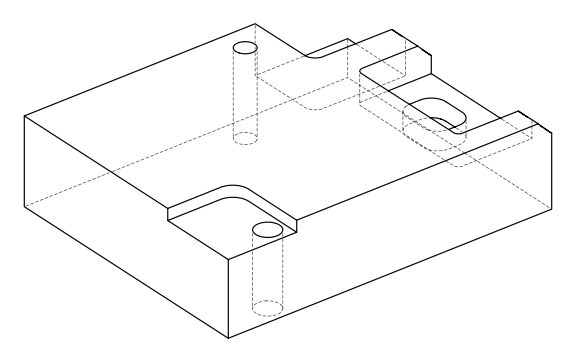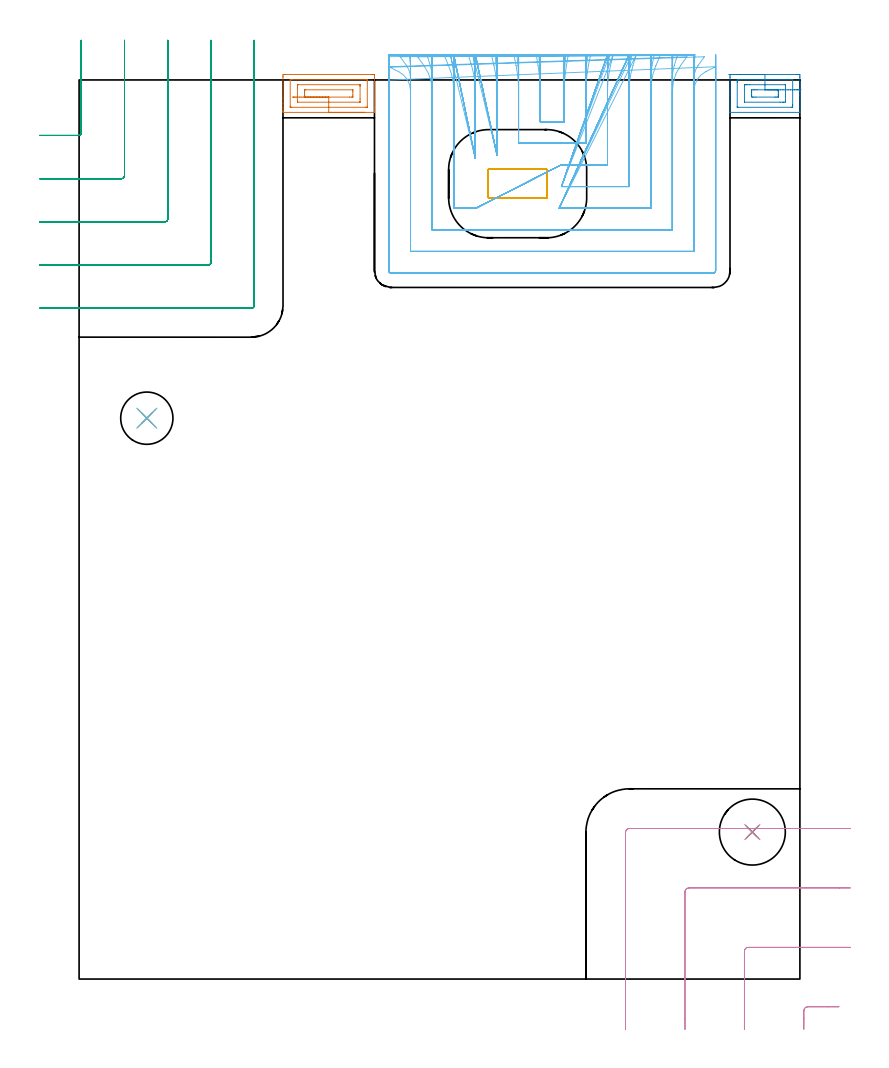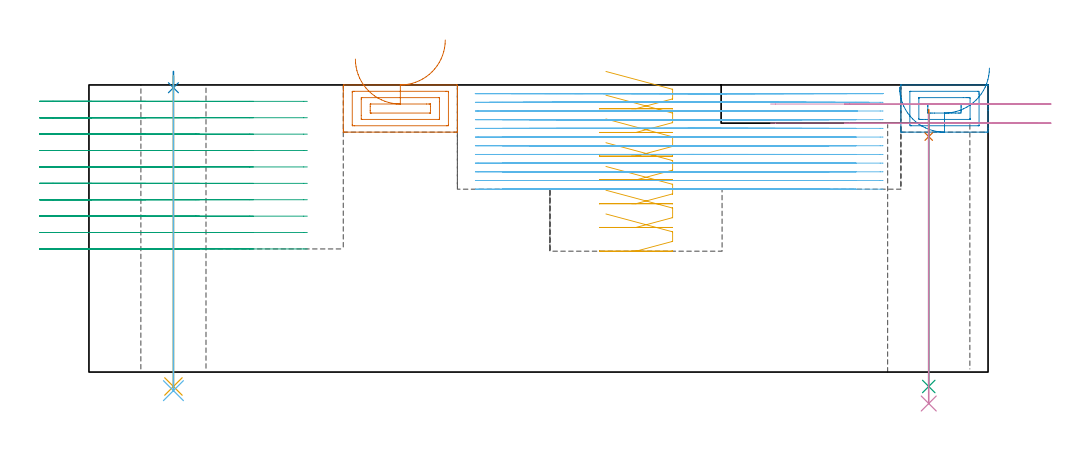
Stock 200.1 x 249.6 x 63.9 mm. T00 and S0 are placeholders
(PLAN: 12 operations, 8 tool changes, 55.9 min)
(1 AREA_MILL | FG_CHAMFER_SURFACE | UGT0205_001 | 1.05 min | 2070 mm3)
(2 AREA_MILL_1 | FG_CHAMFER_SURFACE_1 | UGT0205_001 | 0.86 min | 1405 mm3)
(3 MILL_CORNER_NOTCH_RECTANGULAR | CORNER_NOTCH_RECTANGULAR | NXT0201_012 | Follow Part, ap 4, ae 75% | 9.78 min | 146569 mm3)
(4 MILL_CORNER_NOTCH_RECTANGULAR_1 | CORNER_NOTCH_RECTANGULAR_1 | UGT0201_105 | Follow Part, ap 5.5, ae 75% | 1.24 min | 26393 mm3)
(5 MILL_RECTANGULAR_POCKET | POCKET_RECTANGULAR_STRAIGHT | UGT0201_105 | Follow Part, ap 5.5, ae 75% | 1.6 min | 38627 mm3)
(6 MILL_SLOT | SLOT_PARTIAL_RECTANGULAR | NXT0201_009 | Follow Part, ap 2, ae 75% | 40.22 min | 106812 mm3)
(7 SPOT_DRILL | STEP1HOLE | NXT0321_9005460120000 | 0.05 min | 180 mm3)
(8 SPOT_DRILL_1 | STEP1HOLE_1 | NXT0321_9005460120000 | 0.03 min | 7 mm3)
(9 DRILL_THROUGH_HOLE_INTO_CENTER | STEP1HOLE | NXT0301_065 | 0.25 min | 3704 mm3)
(10 DRILL_TO_ENLARGE_THROUGH_HOLE | STEP1HOLE | UGT0301_252 | 0.26 min | 10679 mm3)
(11 DRILL_THROUGH_HOLE_INTO_CENTER_1 | STEP1HOLE_1 | NXT0301_065 | 0.28 min | 4425 mm3)
(12 DRILL_TO_ENLARGE_THROUGH_HOLE_1 | STEP1HOLE_1 | NXT0301_106 | 0.28 min | 6110 mm3)
(TOOL UGT0205_001 | Chamfer Mill 20 x 3 x 45 deg. | D20 FL50 Z2)
(TOOL NXT0201_012 | ENDMILL 16mm [2P460-1600-NA 1630] | D16 FL38 Z6)
(TOOL UGT0201_105 | End Mill 22 mm | D22 FL25 Z2)
(TOOL NXT0201_009 | ENDMILL 8mm [2P460-0800-NA 1630] | D8 FL26 Z6)
(TOOL NXT0321_9005460120000 | NC Spot Drill, 142deg, 12mm, Carbide, Uncoated | D12 PA142 FL30 Z2)
(TOOL NXT0301_065 | Carbide Drill 9.4mm [860.1-0940-075A1-MM 2214] | D9.4 PA140 FL98 Z2)
(TOOL UGT0301_252 | Twist Drill 18.3 mm | D18.3 PA118 FL135 Z2)
(TOOL NXT0301_106 | Carbide Drill 14.5mm [860.1-1450-073A1-MM 2214] | D14.5 PA140 FL83 Z2)
(OP 1 AREA_MILL)
G17 G21 G94 G90
T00 M6
G54
G17 G0 G90 X79.3 Y240.6 S1061 M3
G43 Z73.9 H0
G94 G1 X79.262 Z73.028 F250.
X79.148 Z72.163
X78.959 Z71.312
X78.697 Z70.48
X78.363 Z69.674
X77.96 Z68.9
X77.492 Z68.164
X76.96 Z67.472
X76.371 Z66.829
X75.728 Z66.239
X75.036 Z65.708
X74.3 Z65.24
X73.526 Z64.837
X72.72 Z64.503
X71.888 Z64.241
X71.036 Z64.052
X70.172 Z63.938
X69.3 Z63.9
X56.782
X56.61 Y240.602 Z63.888
X56.602 Y240.767 Z63.726
X56.6 Y240.939 Z63.561
Y241.179 Z63.321
Y241.895 Z62.6
Y243.132 Z61.365
Y244.532 Z59.964
Y250.423 Z54.074
X56.603 Y250.684 Z53.814
X56.61 Y251.092 Z53.405
X56.81 Y251.096 Z53.402
X57.229 Y251.1 Z53.4
X81.371
X81.847 Y251.095 Z53.403
X81.99 Y251.092 Z53.406
X82. Y250.945 Z53.553
Y243.653 Z60.842
Y242.253 Z62.243
Y241.895 Z62.6
Y241.179 Z63.321
Y240.939 Z63.561
X81.998 Y240.767 Z63.726
X81.99 Y240.602 Z63.888
X81.818 Y240.6 Z63.9
X69.3
Y242.014 Z62.486
X59.017 Y242.015 Z62.485
X58.894 Y242.016 Z62.484
X58.652 Y242.021 Z62.479
X58.609 Y242.03 Z62.47
X58.605 Y242.062 Z62.438
X58.602 Y242.097 Z62.403
X58.6 Y242.305 Z62.195
X58.601 Y249.473 Z55.027
X58.604 Y249.583 Z54.917
X58.61 Y249.655 Z54.845
X58.616 Y249.679 Z54.821
X58.632 Y249.681 Z54.819
X59.017 Y249.685 Z54.815
X59.139 Y249.686 Z54.814
X79.583 Y249.685 Z54.815
X79.706 Y249.684 Z54.816
X79.948 Y249.679 Z54.821
X79.991 Y249.67 Z54.83
X79.995 Y249.638 Z54.862
X79.998 Y249.603 Z54.897
X80. Y249.395 Z55.105
X79.999 Y242.227 Z62.273
X79.996 Y242.117 Z62.383
X79.99 Y242.045 Z62.455
X79.984 Y242.021 Z62.479
X79.968 Y242.019 Z62.481
X79.583 Y242.015 Z62.485
X79.461 Y242.014 Z62.486
X69.3
Y243.428 Z61.072
X60.73 Y243.429 Z61.071
X60.669 Y243.43 Z61.07
X60.629 Y243.433 Z61.067
X60.613 Y243.435 Z61.065
X60.61 Y243.451 Z61.049
X60.604 Y243.653 Z60.847
X60.601 Y243.854 Z60.646
X60.6 Y247.37 Z57.13
X60.604 Y248.047 Z56.453
X60.608 Y248.242 Z56.258
X60.614 Y248.265 Z56.235
X60.636 Y248.267 Z56.233
X60.692 Y248.269 Z56.231
X60.806 Y248.271 Z56.229
X77.87
X77.931 Y248.27 Z56.23
X77.971 Y248.267 Z56.233
X77.987 Y248.265 Z56.235
X77.99 Y248.249 Z56.251
X77.996 Y248.047 Z56.453
X77.999 Y247.846 Z56.654
X78. Y244.33 Z60.17
X77.996 Y243.653 Z60.847
X77.992 Y243.458 Z61.042
X77.986 Y243.435 Z61.065
X77.964 Y243.433 Z61.067
X77.908 Y243.431 Z61.069
X77.794 Y243.429 Z61.071
X69.3 Y243.428 Z61.072
Y244.843 Z59.657
X62.747
X62.666 Y244.845 Z59.655
X62.629 Y244.847 Z59.653
X62.612 Y244.849 Z59.651
X62.61 Y244.868 Z59.632
X62.605 Y244.974 Z59.526
X62.6 Y245.405 Z59.095
Y246.283 Z58.217
Y246.289 Z58.211
X62.607 Y246.726 Z57.774
X62.61 Y246.834 Z57.666
X62.616 Y246.851 Z57.649
X62.648 Y246.853 Z57.647
X62.718 Y246.855 Z57.645
X62.911 Y246.857 Z57.643
X75.853
X75.934 Y246.855 Z57.645
X75.971 Y246.853 Z57.647
X75.988 Y246.851 Z57.649
X75.99 Y246.832 Z57.668
X75.995 Y246.726 Z57.774
X76. Y246.295 Z58.205
Y245.416 Z59.084
X75.993 Y244.974 Z59.526
X75.99 Y244.866 Z59.634
X75.984 Y244.849 Z59.651
X75.952 Y244.847 Z59.653
X75.882 Y244.845 Z59.655
X75.689 Y244.843 Z59.657
X75.112
X69.3
X68.428 Z59.695
X67.564 Z59.809
X66.712 Z59.998
X65.88 Z60.26
X65.074 Z60.594
X64.3 Z60.997
X63.564 Z61.466
X62.872 Z61.997
X62.229 Z62.586
X61.64 Z63.229
X61.108 Z63.922
X60.64 Z64.657
X60.237 Z65.431
X59.903 Z66.237
X59.641 Z67.069
X59.452 Z67.921
X59.338 Z68.786
X59.3 Z69.657
G0 Z73.9
M5
M2
(OP 2 AREA_MILL_1)
G17 G21 G94 G90
T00 M6
G54
G17 G0 G90 X180.4 Y251.1 S1061 M3
G43 Z73.9 H0
Z63.4
G94 G1 X180.438 Z62.528 F250.
X180.552 Z61.664
X180.741 Z60.812
X181.003 Z59.98
X181.337 Z59.174
X181.74 Z58.4
X182.208 Z57.664
X182.74 Z56.972
X183.329 Z56.329
X183.972 Z55.74
X184.664 Z55.209
X185.4 Z54.74
X186.174 Z54.337
X186.98 Z54.003
X187.812 Z53.741
X188.663 Z53.552
X189.528 Z53.438
X190.4 Z53.4
X199.235
X199.652 Y251.099 Z53.401
X200.062 Y251.093 Z53.403
X200.092 Y251.091 Z53.405
X200.096 Y250.684 Z53.811
X200.1 Y250.238 Z54.258
Y246.289 Z58.204
Y245.425 Z59.075
X200.099 Y240.612 Z63.887
X200.095 Y240.603 Z63.897
X200.093 Y240.6 Z63.9
X180.707
X180.705 Y240.603 Z63.897
X180.7 Y240.613 Z63.886
Y245.411 Z59.089
Y246.289 Z58.204
Y250.238 Z54.257
X180.704 Y250.684 Z53.811
X180.708 Y251.091 Z53.405
X180.738 Y251.093 Z53.403
X181.148 Y251.1 Z53.4
X190.4
Y249.686 Z54.814
X197.89 Y249.685 Z54.815
X198.011
X198.069 Y249.681 Z54.819
X198.091 Y249.679 Z54.821
X198.095 Y249.667 Z54.833
X198.098 Y249.651 Z54.849
X198.1 Y249.596 Z54.904
X198.099 Y242.774 Z61.726
X198.098 Y242.566 Z61.934
X198.09 Y242.355 Z62.145
X198.071 Y242.021 Z62.479
X197.89 Y242.017 Z62.483
X197.769 Y242.015 Z62.485
X182.91 Y242.014 Z62.486
X182.789 Y242.015 Z62.485
X182.731 Y242.019 Z62.481
X182.709 Y242.021 Z62.479
X182.705 Y242.033 Z62.467
X182.702 Y242.049 Z62.451
X182.7 Y242.104 Z62.396
Y248.926 Z55.574
X182.702 Y249.134 Z55.366
X182.71 Y249.345 Z55.155
X182.729 Y249.679 Z54.821
X182.91 Y249.683 Z54.817
X183.031 Y249.685 Z54.815
X190.4 Y249.686 Z54.814
Y248.272 Z56.228
X196.018 Y248.271 Z56.229
X196.041
X196.062 Y248.27 Z56.23
X196.082 Y248.267 Z56.233
X196.09 Y248.263 Z56.237
X196.093 Y248.246 Z56.254
X196.1 Y248.075 Z56.425
Y248.047 Z56.453
X196.099 Y243.653 Z60.847
X196.09 Y243.447 Z61.053
X195.696 Y243.435 Z61.065
X195.47 Y243.43 Z61.07
X195.246 Y243.429 Z61.071
X194.59 Y243.428 Z61.072
X184.759 Y243.429 Z61.071
X184.738 Y243.43 Z61.07
X184.718 Y243.433 Z61.067
X184.71 Y243.437 Z61.063
X184.707 Y243.454 Z61.046
X184.7 Y243.625 Z60.875
Y243.653 Z60.847
X184.701 Y248.047 Z56.453
X184.71 Y248.253 Z56.247
X185.104 Y248.265 Z56.235
X185.33 Y248.27 Z56.23
X185.554 Y248.271 Z56.229
X186.21 Y248.272 Z56.228
X190.4
Y246.857 Z57.643
X192.034
X192.915
X193.484 Y246.856 Z57.644
X193.799 Y246.854 Z57.646
X194.075 Y246.85 Z57.65
X194.093 Y246.561 Z57.939
X194.097 Y246.289 Z58.211
X194.1 Y245.675 Z58.825
Y245.411 Z59.089
X194.098 Y245.103 Z59.397
X194.094 Y244.95 Z59.55
X194.09 Y244.874 Z59.626
X194.083 Y244.849 Z59.651
X194.048 Y244.848 Z59.652
X193.484 Y244.844 Z59.656
X193.172 Y244.843 Z59.657
X187.885
X187.316 Y244.844 Z59.656
X187.001 Y244.846 Z59.654
X186.725 Y244.85 Z59.65
X186.707 Y245.139 Z59.361
X186.703 Y245.411 Z59.089
X186.7 Y246.025 Z58.475
Y246.289 Z58.211
X186.702 Y246.597 Z57.903
X186.706 Y246.75 Z57.75
X186.71 Y246.826 Z57.674
X186.717 Y246.851 Z57.649
X186.752 Y246.852 Z57.648
X187.316 Y246.856 Z57.644
X187.628 Y246.857 Z57.643
X188.197
X190.4
X191.272 Z57.681
X192.136 Z57.795
X192.988 Z57.983
X193.82 Z58.246
X194.626 Z58.58
X195.4 Z58.982
X196.136 Z59.451
X196.828 Z59.982
X197.471 Z60.572
X198.06 Z61.215
X198.592 Z61.907
X199.06 Z62.643
X199.463 Z63.416
X199.797 Z64.222
X200.059 Z65.054
X200.248 Z65.906
X200.362 Z66.771
X200.4 Z67.643
G0 Z73.9
M5
M2
(OP 3 MILL_CORNER_NOTCH_RECTANGULAR)
G17 G21 G94 G90
T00 M6
G54
G17 G0 G90 X-11. Y234.2 S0 M3
G43 Z73.9 H1
Z60.25
G94 G1 X-8. F250.
X-0.196 F500.
G3 X0.6 Y234.996 R0.8
G1 Y257.6
Y260.6 F250.
G0 Z73.9
X-11. Y222.2
Z60.25
G1 X-8.
X11.804 F500.
G3 X12.6 Y222.996 R0.8
G1 Y234.996
Y257.6
Y260.6 F250.
G0 Z73.9
X-11. Y210.2
Z60.25
G1 X-8.
X23.804 F500.
G3 X24.6 Y210.996 R0.8
G1 Y222.996
Y257.6
Y260.6 F250.
G0 Z73.9
X-11. Y198.2
Z60.25
G1 X-8.
X35.804 F500.
G3 X36.6 Y198.996 R0.8
G1 Y210.996
Y257.6
X36.601 Y260.6 F250.
G0 Z73.9
X-11. Y186.2
Z60.25
G1 X-8.
X47.803 F500.
G3 X48.6 Y186.997 R0.8
G1 Y257.597
Y260.597 F250.
G0 Z73.9
X-11. Y234.2
Z56.6
G1 X-8.
X-0.196 F500.
G3 X0.6 Y234.996 R0.8
G1 Y257.6
Y260.6 F250.
G0 Z73.9
X-11. Y222.2
Z56.6
G1 X-8.
X11.804 F500.
G3 X12.6 Y222.996 R0.8
G1 Y257.6
Y260.6 F250.
G0 Z73.9
X-11. Y210.2
Z56.6
G1 X-8.
X23.804 F500.
G3 X24.6 Y210.996 R0.8
G1 Y257.6
Y260.6 F250.
G0 Z73.9
X-11. Y198.2
Z56.6
G1 X-8.
X35.804 F500.
G3 X36.6 Y198.996 R0.8
G1 Y257.6
Y260.6 F250.
G0 Z73.9
X-11. Y186.2
Z56.6
G1 X-8.
X47.803 F500.
G3 X48.6 Y186.997 R0.8
G1 Y257.6
Y260.6 F250.
G0 Z73.9
X-11. Y234.2
Z52.95
G1 X-8.
X-0.196 F500.
G3 X0.6 Y234.996 R0.8
G1 Y257.6
Y260.6 F250.
G0 Z73.9
X-11. Y222.2
Z52.95
G1 X-8.
X11.804 F500.
G3 X12.6 Y222.996 R0.8
G1 Y257.6
Y260.6 F250.
G0 Z73.9
X-11. Y210.2
Z52.95
G1 X-8.
X23.804 F500.
G3 X24.6 Y210.996 R0.8
G1 Y257.6
Y260.6 F250.
G0 Z73.9
X-11. Y198.2
Z52.95
G1 X-8.
X35.803 F500.
G3 X36.6 Y198.997 R0.8
G1 Y257.6
Y260.6 F250.
G0 Z73.9
X-11. Y186.2
Z52.95
G1 X-8.
X47.803 F500.
G3 X48.6 Y186.997 R0.8
G1 Y257.6
Y260.6 F250.
G0 Z73.9
X-11. Y234.2
Z49.3
G1 X-8.
X-0.196 F500.
G3 X0.6 Y234.996 R0.8
G1 Y257.6
Y260.6 F250.
G0 Z73.9
X-11. Y222.2
Z49.3
G1 X-8.
X11.804 F500.
G3 X12.6 Y222.996 R0.8
G1 Y257.6
Y260.6 F250.
G0 Z73.9
X-11. Y210.2
Z49.3
G1 X-8.
X23.804 F500.
G3 X24.6 Y210.996 R0.8
G1 Y257.6
Y260.6 F250.
G0 Z73.9
X-11. Y198.2
Z49.3
G1 X-8.
X35.803 F500.
G3 X36.6 Y198.997 R0.8
G1 Y257.6
Y260.6 F250.
G0 Z73.9
X-11. Y186.2
Z49.3
G1 X-8.
X47.803 F500.
G3 X48.6 Y186.997 R0.8
G1 Y257.6
Y260.6 F250.
G0 Z73.9
X-11. Y234.2
Z45.65
G1 X-8.
X-0.196 F500.
G3 X0.6 Y234.996 R0.8
G1 Y257.6
Y260.6 F250.
G0 Z73.9
X-11. Y222.2
Z45.65
G1 X-8.
X11.804 F500.
G3 X12.6 Y222.996 R0.8
G1 Y257.6
Y260.6 F250.
G0 Z73.9
X-11. Y210.2
Z45.65
G1 X-8.
X23.804 F500.
G3 X24.6 Y210.996 R0.8
G1 Y257.6
Y260.6 F250.
G0 Z73.9
X-11. Y198.2
Z45.65
G1 X-8.
X35.803 F500.
G3 X36.6 Y198.997 R0.8
G1 Y257.6
Y260.6 F250.
G0 Z73.9
X-11. Y186.2
Z45.65
G1 X-8.
X47.803 F500.
G3 X48.6 Y186.997 R0.8
G1 Y257.6
Y260.6 F250.
G0 Z73.9
X-11. Y234.2
Z42.
G1 X-8.
X-0.196 F500.
G3 X0.6 Y234.996 R0.8
G1 Y257.6
Y260.6 F250.
G0 Z73.9
X-11. Y222.2
Z42.
G1 X-8.
X11.804 F500.
G3 X12.6 Y222.996 R0.8
G1 Y257.6
Y260.6 F250.
G0 Z73.9
X-11. Y210.2
Z42.
G1 X-8.
X23.804 F500.
G3 X24.6 Y210.996 R0.8
G1 Y257.6
Y260.6 F250.
G0 Z73.9
X-11. Y198.2
Z42.
G1 X-8.
X35.803 F500.
G3 X36.6 Y198.997 R0.8
G1 Y257.6
Y260.6 F250.
G0 Z73.9
X-11. Y186.2
Z42.
G1 X-8.
X47.803 F500.
G3 X48.6 Y186.997 R0.8
G1 Y257.6
Y260.6 F250.
G0 Z73.9
X-11. Y234.2
Z38.35
G1 X-8.
X-0.196 F500.
G3 X0.6 Y234.996 R0.8
G1 Y257.6
Y260.6 F250.
G0 Z73.9
X-11. Y222.2
Z38.35
G1 X-8.
X11.804 F500.
G3 X12.6 Y222.996 R0.8
G1 Y257.6
Y260.6 F250.
G0 Z73.9
X-11. Y210.2
Z38.35
G1 X-8.
X23.804 F500.
G3 X24.6 Y210.996 R0.8
G1 Y257.6
Y260.6 F250.
G0 Z73.9
X-11. Y198.2
Z38.35
G1 X-8.
X35.803 F500.
G3 X36.6 Y198.997 R0.8
G1 Y257.6
Y260.6 F250.
G0 Z73.9
X-11. Y186.2
Z38.35
G1 X-8.
X47.803 F500.
G3 X48.6 Y186.997 R0.8
G1 Y257.6
Y260.6 F250.
G0 Z73.9
X-11. Y234.2
Z34.7
G1 X-8.
X-0.196 F500.
G3 X0.6 Y234.996 R0.8
G1 Y257.6
Y260.6 F250.
G0 Z73.9
X-11. Y222.2
Z34.7
G1 X-8.
X11.804 F500.
G3 X12.6 Y222.996 R0.8
G1 Y257.6
Y260.6 F250.
G0 Z73.9
X-11. Y210.2
Z34.7
G1 X-8.
X23.804 F500.
G3 X24.6 Y210.996 R0.8
G1 Y257.6
Y260.6 F250.
G0 Z73.9
X-11. Y198.2
Z34.7
G1 X-8.
X35.803 F500.
G3 X36.6 Y198.997 R0.8
G1 Y257.6
Y260.6 F250.
G0 Z73.9
X-11. Y186.2
Z34.7
G1 X-8.
X47.803 F500.
G3 X48.6 Y186.997 R0.8
G1 Y257.6
Y260.6 F250.
G0 Z73.9
X-11. Y234.2
Z31.05
G1 X-8.
X-0.196 F500.
G3 X0.6 Y234.996 R0.8
G1 Y257.6
Y260.6 F250.
G0 Z73.9
X-11. Y222.2
Z31.05
G1 X-8.
X11.804 F500.
G3 X12.6 Y222.996 R0.8
G1 Y257.6
Y260.6 F250.
G0 Z73.9
X-11. Y210.2
Z31.05
G1 X-8.
X23.804 F500.
G3 X24.6 Y210.996 R0.8
G1 Y257.6
Y260.6 F250.
G0 Z73.9
X-11. Y198.2
Z31.05
G1 X-8.
X35.803 F500.
G3 X36.6 Y198.997 R0.8
G1 Y257.6
Y260.6 F250.
G0 Z73.9
X-11. Y186.2
Z31.05
G1 X-8.
X47.803 F500.
G3 X48.6 Y186.997 R0.8
G1 Y257.6
Y260.6 F250.
G0 Z73.9
X-11. Y234.2
Z27.4
G1 X-8.
X-0.196 F500.
G3 X0.6 Y234.996 R0.8
G1 Y257.6
Y260.6 F250.
G0 Z73.9
X-11. Y222.2
Z27.4
G1 X-8.
X11.804 F500.
G3 X12.6 Y222.996 R0.8
G1 Y257.6
Y260.6 F250.
G0 Z73.9
X-11. Y210.2
Z27.4
G1 X-8.
X23.804 F500.
G3 X24.6 Y210.996 R0.8
G1 Y257.6
Y260.6 F250.
G0 Z73.9
X-11. Y198.2
Z27.4
G1 X-8.
X35.803 F500.
G3 X36.6 Y198.997 R0.8
G1 Y257.6
Y260.6 F250.
G0 Z73.9
X-11. Y186.2
Z27.4
G1 X-8.
X47.803 F500.
G3 X48.6 Y186.997 R0.8
G1 Y257.6
Y260.6 F250.
G0 Z73.9
M5
M2
(OP 4 MILL_CORNER_NOTCH_RECTANGULAR_1)
G17 G21 G94 G90
T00 M6
G54
G17 G0 G90 X210.956 Y-7.7 S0 M3
G43 Z73.9 H0
Z59.65
G94 G1 X207.956 F250.
X202.295 F500.
G3 X201.2 Y-8.795 R1.1
G1 Y-10.945
Y-13.945 F250.
G0 Z73.9
X214.1 Y8.8
Z59.65
G1 X211.1
X185.796 F500.
G3 X184.7 Y7.704 R1.1
G1 Y-11.
Y-14. F250.
G0 Z73.9
X214.1 Y25.3
Z59.65
G1 X211.1
X169.296 F500.
G3 X168.2 Y24.204 R1.1
G1 Y-11.
Y-14. F250.
G0 Z73.9
X214.1 Y41.8
Z59.65
G1 X211.1
X152.796 F500.
G3 X151.7 Y40.704 R1.1
G1 Y-11.
Y-14. F250.
G0 Z73.9
X210.956 Y-7.7
Z55.4
G1 X207.956
X202.295 F500.
G3 X201.2 Y-8.795 R1.1
G1 Y-10.945
Y-13.945 F250.
G0 Z73.9
X214.1 Y8.8
Z55.4
G1 X211.1
X185.796 F500.
G3 X184.7 Y7.704 R1.1
G1 Y-11.
Y-14. F250.
G0 Z73.9
X214.1 Y25.3
Z55.4
G1 X211.1
X169.296 F500.
G3 X168.2 Y24.204 R1.1
G1 Y-11.
Y-14. F250.
G0 Z73.9
X214.1 Y41.8
Z55.4
G1 X211.1
X152.796 F500.
G3 X151.7 Y40.704 R1.1
G1 Y-11.
Y-14. F250.
G0 Z73.9
M5
M2
(OP 5 MILL_RECTANGULAR_POCKET)
G17 G21 G94 G90
T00 M6
G54
G17 G0 G90 X115.053 Y216.8 S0 M3
G43 Z73.9 H0
Z66.9
G94 G1 X129.8 Z62.949 F250.
X129.832 Z62.94
X129.874 Y216.826 Z62.927
X129.9 Y216.868 Z62.913
Y224.732 Z60.806
X129.874 Y224.774 Z60.793
X129.832 Y224.8 Z60.78
X129.8 Z60.771
X121.75 Z58.614
X113.7 F500.
X113.645 Y224.795
X113.605 Y224.755
X113.6 Y224.7
Y216.9
X113.605 Y216.845
X113.645 Y216.805
X113.7 Y216.8
X129.8
X129.855 Y216.805
X129.895 Y216.845
X129.9 Y216.9
Y224.7
X129.895 Y224.755
X129.855 Y224.795
X129.8 Y224.8
X121.75
X120.75
G0 X115.053 Y216.8 Z61.614
G1 X129.8 Z57.663 F250.
X129.832 Z57.654
X129.874 Y216.826 Z57.641
X129.9 Y216.868 Z57.628
Y224.732 Z55.521
X129.874 Y224.774 Z55.507
X129.832 Y224.8 Z55.494
X129.8 Z55.485
X121.75 Z53.329
X113.7 F500.
X113.645 Y224.795
X113.605 Y224.755
X113.6 Y224.7
Y216.9
X113.605 Y216.845
X113.645 Y216.805
X113.7 Y216.8
X129.8
X129.855 Y216.805
X129.895 Y216.845
X129.9 Y216.9
Y224.7
X129.895 Y224.755
X129.855 Y224.795
X129.8 Y224.8
X121.75
X120.75
G0 X115.053 Y216.8 Z56.329
G1 X129.8 Z52.377 F250.
X129.832 Z52.369
X129.874 Y216.826 Z52.355
X129.9 Y216.868 Z52.342
Y224.732 Z50.235
X129.874 Y224.774 Z50.222
X129.832 Y224.8 Z50.208
X129.8 Z50.2
X121.75 Z48.043
X113.7 F500.
X113.645 Y224.795
X113.605 Y224.755
X113.6 Y224.7
Y216.9
X113.605 Y216.845
X113.645 Y216.805
X113.7 Y216.8
X129.8
X129.855 Y216.805
X129.895 Y216.845
X129.9 Y216.9
Y224.7
X129.895 Y224.755
X129.855 Y224.795
X129.8 Y224.8
X121.75
X120.75
G0 X115.053 Y216.8 Z51.043
G1 X129.8 Z47.091 F250.
X129.832 Z47.083
X129.874 Y216.826 Z47.07
X129.9 Y216.868 Z47.056
Y224.732 Z44.949
X129.874 Y224.774 Z44.936
X129.832 Y224.8 Z44.923
X129.8 Z44.914
X121.75 Z42.757
X113.7 F500.
X113.645 Y224.795
X113.605 Y224.755
X113.6 Y224.7
Y216.9
X113.605 Y216.845
X113.645 Y216.805
X113.7 Y216.8
X129.8
X129.855 Y216.805
X129.895 Y216.845
X129.9 Y216.9
Y224.7
X129.895 Y224.755
X129.855 Y224.795
X129.8 Y224.8
X121.75
X120.75
G0 X115.053 Y216.8 Z45.757
G1 X129.8 Z41.806 F250.
X129.832 Z41.797
X129.874 Y216.826 Z41.784
X129.9 Y216.868 Z41.771
Y224.732 Z39.663
X129.874 Y224.774 Z39.65
X129.832 Y224.8 Z39.637
X129.8 Z39.628
X121.75 Z37.471
X113.7 F500.
X113.645 Y224.795
X113.605 Y224.755
X113.6 Y224.7
Y216.9
X113.605 Y216.845
X113.645 Y216.805
X113.7 Y216.8
X129.8
X129.855 Y216.805
X129.895 Y216.845
X129.9 Y216.9
Y224.7
X129.895 Y224.755
X129.855 Y224.795
X129.8 Y224.8
X121.75
X120.75
G0 X115.053 Y216.8 Z40.471
G1 X129.8 Z36.52 F250.
X129.832 Z36.511
X129.874 Y216.826 Z36.498
X129.9 Y216.868 Z36.485
Y224.732 Z34.378
X129.874 Y224.774 Z34.365
X129.832 Y224.8 Z34.351
X129.8 Z34.343
X121.75 Z32.186
X113.7 F500.
X113.645 Y224.795
X113.605 Y224.755
X113.6 Y224.7
Y216.9
X113.605 Y216.845
X113.645 Y216.805
X113.7 Y216.8
X129.8
X129.855 Y216.805
X129.895 Y216.845
X129.9 Y216.9
Y224.7
X129.895 Y224.755
X129.855 Y224.795
X129.8 Y224.8
X121.75
X120.75
G0 X115.053 Y216.8 Z35.186
G1 X129.8 Z31.234 F250.
X129.832 Z31.226
X129.874 Y216.826 Z31.212
X129.9 Y216.868 Z31.199
Y224.732 Z29.092
X129.874 Y224.774 Z29.079
X129.832 Y224.8 Z29.066
X129.8 Z29.057
X121.75 Z26.9
X113.7 F500.
X113.645 Y224.795
X113.605 Y224.755
X113.6 Y224.7
Y216.9
X113.605 Y216.845
X113.645 Y216.805
X113.7 Y216.8
X129.8
X129.855 Y216.805
X129.895 Y216.845
X129.9 Y216.9
Y224.7
X129.895 Y224.755
X129.855 Y224.795
X129.8 Y224.8
X121.75
X120.75
G0 Z73.9
M5
M2
(OP 6 MILL_SLOT)
G17 G21 G94 G90
T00 M6
G54
G17 G0 G90 X126.905 Y256.558 S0 M3
G43 Z73.9 H1
Z61.967
G94 G1 X127.407 Y253.6 F250.
G2 X128. Y246.569 R42. F500.
G1 Y238.
X134.7
Y246.565
G2 X135.293 Y253.6 R42.
G1 X135.796 Y256.558 F250.
X120.721 Y256.542
X121.307 Y253.6
G2 X122. Y246.569 R36. F500.
G1 Y232.
X140.7
Y246.565
G2 X141.394 Y253.6 R36.
G1 X141.98 Y256.542 F250.
X114.461 Y256.516
X115.164 Y253.6
G2 X116. Y246.569 R30. F500.
G1 Y231.8
Y228.8 F250.
G0 Z73.9
X108.068 Y256.468
Z61.967
G1 X108.947 Y253.6
G2 X110. Y246.569 R24. F500.
G1 Y230.768
Y227.768 F250.
G0 Z73.9
X101.398 Y256.362
Z61.967
G1 X102.57 Y253.6
G2 X104. Y246.569 R18. F500.
G1 Y214.
X107.214
X110.214 F250.
X133.783 Y226. F500.
X136.783 F250.
X146.7 F500.
Y246.565
G2 X147.536 Y253.6 R30.
G1 X148.24 Y256.516 F250.
X133.9 Y220. F500.
X136.9 F250.
X152.7 F500.
Y246.565
G2 X153.754 Y253.6 R24.
G1 X154.633 Y256.468 F250.
X133.285 Y214. F500.
X136.285 F250.
X158.7 F500.
Y246.565
G2 X160.132 Y253.6 R18.
G1 X161.304 Y256.361 F250.
X93.967 Y256.031
X95.724 Y253.6
G2 X98. Y246.569 R12. F500.
G1 Y208.
X164.7
Y246.565
G2 X166.978 Y253.6 R12.
G1 X168.737 Y256.03 F250.
X85.972 Y253.277 F500.
X88.661 Y251.947 F250.
G2 X92. Y246.569 R6. F500.
G1 Y202.
X170.7
Y246.565
G2 X174.041 Y251.944 R6.
G1 X176.731 Y253.273 F250.
X86. Y249.569 F500.
Y246.569 F250.
Y196.6 F500.
G3 X86.6 Y196. R0.6
G1 X176.1
G3 X176.7 Y196.6 R0.6
G1 Y246.565
Y249.565 F250.
G0 Z73.9
X127.607 Y256.59
Z60.033
G1 X127.855 Y253.6
G2 X128. Y250.118 R42. F500.
G1 Y238.
X134.7
Y250.098
G2 X134.846 Y253.6 R42.
G1 X135.096 Y256.59 F250.
X121.541 Y256.586
X121.831 Y253.6
G2 X122. Y250.118 R36. F500.
G1 Y232.
X140.7
Y250.098
G2 X140.871 Y253.6 R36.
G1 X141.163 Y256.586 F250.
X115.449 Y256.58
X115.797 Y253.6
G2 X116. Y250.118 R30. F500.
G1 Y231.8
Y228.8 F250.
X109.311 Y256.568 F500.
X109.746 Y253.6 F250.
G2 X110. Y250.118 R24. F500.
G1 Y230.768
Y227.768 F250.
X103.08 Y256.543 F500.
X103.66 Y253.6 F250.
G2 X104. Y250.118 R18. F500.
G1 Y214.
X107.214
X110.214 F250.
X133.783 Y226. F500.
X136.783 F250.
X146.7 F500.
Y250.098
G2 X146.905 Y253.6 R30.
G1 X147.255 Y256.579 F250.
X133.9 Y220. F500.
X136.9 F250.
X152.7 F500.
Y250.098
G2 X152.957 Y253.6 R24.
G1 X153.395 Y256.568 F250.
X133.285 Y214. F500.
X136.285 F250.
X158.7 F500.
Y250.098
G2 X159.044 Y253.6 R18.
G1 X159.628 Y256.543 F250.
X96.613 Y256.471
X97.484 Y253.6
G2 X98. Y250.118 R12. F500.
G1 Y208.
X164.7
Y250.098
G2 X165.222 Y253.6 R12.
G1 X166.098 Y256.469 F250.
X89.146 Y256.043
X90.887 Y253.6
G2 X92. Y250.118 R6. F500.
G1 Y202.
X170.7
Y250.098
G2 X171.828 Y253.6 R6.
G1 X173.579 Y256.036 F250.
X86. Y253.118 F500.
Y250.118 F250.
Y196.6 F500.
G3 X86.6 Y196. R0.6
G1 X176.1
G3 X176.7 Y196.6 R0.6
G1 Y250.098
Y253.098 F250.
G0 Z73.9
X127.958 Y256.6
Z58.1
G1 X127.997 Y253.6
G2 X128. Y253.061 R42. F500.
G1 Y238.
X134.7
Y253.053
G2 X134.704 Y253.6 R42.
G1 X134.743 Y256.6 F250.
X121.951
X121.996 Y253.6
G2 X122. Y253.061 R36. F500.
G1 Y232.
X140.7
Y253.053
G2 X140.704 Y253.6 R36.
G1 X140.75 Y256.6 F250.
X115.941
X115.995 Y253.6
G2 X116. Y253.061 R30. F500.
G1 Y231.8
Y228.8 F250.
X109.927 Y256.599 F500.
X109.994 Y253.6 F250.
G2 X110. Y253.061 R24. F500.
G1 Y230.768
Y227.768 F250.
X103.902 Y256.599 F500.
X103.992 Y253.6 F250.
G2 X104. Y253.061 R18. F500.
G1 Y214.
X107.214
X110.214 F250.
X133.783 Y226. F500.
X136.783 F250.
X146.7 F500.
Y253.053
G2 X146.705 Y253.6 R30.
G1 X146.76 Y256.599 F250.
X133.9 Y220. F500.
X136.9 F250.
X152.7 F500.
Y253.053
G2 X152.706 Y253.6 R24.
G1 X152.775 Y256.599 F250.
X133.285 Y214. F500.
X136.285 F250.
X158.7 F500.
Y253.053
G2 X158.708 Y253.6 R18.
G1 X158.8 Y256.599 F250.
X97.853 Y256.597
X97.988 Y253.6
G2 X98. Y253.061 R12. F500.
G1 Y208.
X164.7
Y253.053
G2 X164.712 Y253.6 R12.
G1 X164.849 Y256.597 F250.
X91.706 Y256.588
X91.976 Y253.6
G2 X92. Y253.061 R6. F500.
G1 Y202.
X170.7
Y253.053
G2 X170.725 Y253.6 R6.
G1 X170.999 Y256.587 F250.
X86. Y256.061
Y253.061
Y196.6 F500.
G3 X86.6 Y196. R0.6
G1 X176.1
G3 X176.7 Y196.6 R0.6
G1 Y253.053
Y256.053 F250.
G0 X128. Y256.6 Z56.167
G1 Y253.6
Y238. F500.
X134.7
Y253.6
Y256.6 F250.
X122.
Y253.6
Y232. F500.
X140.7
Y253.6
Y256.6 F250.
X116.
Y253.6
Y231.8 F500.
Y228.8 F250.
X110. Y256.6 F500.
Y253.6 F250.
Y230.768 F500.
Y227.768 F250.
X104. Y256.6 F500.
Y253.6 F250.
Y214. F500.
X107.214
X110.214 F250.
X133.783 Y226. F500.
X136.783 F250.
X146.7 F500.
Y253.6
Y256.6 F250.
X133.9 Y220. F500.
X136.9 F250.
X152.7 F500.
Y253.6
Y256.6 F250.
X133.285 Y214. F500.
X136.285 F250.
X158.7 F500.
Y253.6
Y256.6 F250.
X98.
Y253.6
Y208. F500.
X164.7
Y253.6
Y256.6 F250.
X92.
Y253.6
Y202. F500.
X170.7
Y253.6
Y256.6 F250.
X86.
Y253.6
Y196.6 F500.
G3 X86.6 Y196. R0.6
G1 X176.1
G3 X176.7 Y196.6 R0.6
G1 Y253.6
Y256.6 F250.
G0 X128. Z54.233
G1 Y253.6
Y238. F500.
X134.7
Y253.6
Y256.6 F250.
X122.
Y253.6
Y232. F500.
X140.7
Y253.6
Y256.6 F250.
X116.
Y253.6
Y231.8 F500.
Y228.8 F250.
X110. Y256.6 F500.
Y253.6 F250.
Y230.768 F500.
Y227.768 F250.
X104. Y256.6 F500.
Y253.6 F250.
Y214. F500.
X107.214
X110.214 F250.
X133.783 Y226. F500.
X136.783 F250.
X146.7 F500.
Y253.6
Y256.6 F250.
X133.9 Y220. F500.
X136.9 F250.
X152.7 F500.
Y253.6
Y256.6 F250.
X133.285 Y214. F500.
X136.285 F250.
X158.7 F500.
Y253.6
Y256.6 F250.
X98.
Y253.6
Y208. F500.
X164.7
Y253.6
Y256.6 F250.
X92.
Y253.6
Y202. F500.
X170.7
Y253.6
Y256.6 F250.
X86.
Y253.6
Y196.6 F500.
G3 X86.6 Y196. R0.6
G1 X176.1
G3 X176.7 Y196.6 R0.6
G1 Y253.6
Y256.6 F250.
G0 X128. Z52.3
G1 Y253.6
Y238. F500.
X134.7
Y253.6
Y256.6 F250.
X122.
Y253.6
Y232. F500.
X140.7
Y253.6
Y256.6 F250.
X116.
Y253.6
Y231.8 F500.
Y228.8 F250.
X110. Y256.6 F500.
Y253.6 F250.
Y230.768 F500.
Y227.768 F250.
X104. Y256.6 F500.
Y253.6 F250.
Y214. F500.
X107.214
X110.214 F250.
X133.783 Y226. F500.
X136.783 F250.
X146.7 F500.
Y253.6
Y256.6 F250.
X133.9 Y220. F500.
X136.9 F250.
X152.7 F500.
Y253.6
Y256.6 F250.
X133.285 Y214. F500.
X136.285 F250.
X158.7 F500.
Y253.6
Y256.6 F250.
X98.
Y253.6
Y208. F500.
X164.7
Y253.6
Y256.6 F250.
X92.
Y253.6
Y202. F500.
X170.7
Y253.6
Y256.6 F250.
X86.
Y253.6
Y196.6 F500.
G3 X86.6 Y196. R0.6
G1 X176.1
G3 X176.7 Y196.6 R0.6
G1 Y253.6
Y256.6 F250.
G0 X128. Z50.367
G1 Y253.6
Y238. F500.
X134.7
Y253.6
Y256.6 F250.
X122.
Y253.6
Y232. F500.
X140.7
Y253.6
Y256.6 F250.
X116.
Y253.6
Y231.8 F500.
Y228.8 F250.
X110. Y256.6 F500.
Y253.6 F250.
Y230.768 F500.
Y227.768 F250.
X104. Y256.6 F500.
Y253.6 F250.
Y214. F500.
X107.214
X110.214 F250.
X133.783 Y226. F500.
X136.783 F250.
X146.7 F500.
Y253.6
Y256.6 F250.
X133.9 Y220. F500.
X136.9 F250.
X152.7 F500.
Y253.6
Y256.6 F250.
X133.285 Y214. F500.
X136.285 F250.
X158.7 F500.
Y253.6
Y256.6 F250.
X98.
Y253.6
Y208. F500.
X164.7
Y253.6
Y256.6 F250.
X92.
Y253.6
Y202. F500.
X170.7
Y253.6
Y256.6 F250.
X86.
Y253.6
Y196.6 F500.
G3 X86.6 Y196. R0.6
G1 X176.1
G3 X176.7 Y196.6 R0.6
G1 Y253.6
Y256.6 F250.
G0 X128. Z48.433
G1 Y253.6
Y238. F500.
X134.7
Y253.6
Y256.6 F250.
X122.
Y253.6
Y232. F500.
X140.7
Y253.6
Y256.6 F250.
X116.
Y253.6
Y231.8 F500.
Y228.8 F250.
X110. Y256.6 F500.
Y253.6 F250.
Y230.768 F500.
Y227.768 F250.
X104. Y256.6 F500.
Y253.6 F250.
Y214. F500.
X107.214
X110.214 F250.
X133.783 Y226. F500.
X136.783 F250.
X146.7 F500.
Y253.6
Y256.6 F250.
X133.9 Y220. F500.
X136.9 F250.
X152.7 F500.
Y253.6
Y256.6 F250.
X133.285 Y214. F500.
X136.285 F250.
X158.7 F500.
Y253.6
Y256.6 F250.
X98.
Y253.6
Y208. F500.
X164.7
Y253.6
Y256.6 F250.
X92.
Y253.6
Y202. F500.
X170.7
Y253.6
Y256.6 F250.
X86.
Y253.6
Y196.6 F500.
G3 X86.6 Y196. R0.6
G1 X176.1
G3 X176.7 Y196.6 R0.6
G1 Y253.6
Y256.6 F250.
G0 X128. Z46.5
G1 Y253.6
Y238. F500.
X134.7
Y253.6
Y256.6 F250.
X122.
Y253.6
Y232. F500.
X140.7
Y253.6
Y256.6 F250.
X116.
Y253.6
Y231.8 F500.
Y228.8 F250.
X110. Y256.6 F500.
Y253.6 F250.
Y230.768 F500.
Y227.768 F250.
X104. Y256.6 F500.
Y253.6 F250.
Y214. F500.
X107.214
X110.214 F250.
X133.783 Y226. F500.
X136.783 F250.
X146.7 F500.
Y253.6
Y256.6 F250.
X133.9 Y220. F500.
X136.9 F250.
X152.7 F500.
Y253.6
Y256.6 F250.
X133.285 Y214. F500.
X136.285 F250.
X158.7 F500.
Y253.6
Y256.6 F250.
X98.
Y253.6
Y208. F500.
X164.7
Y253.6
Y256.6 F250.
X92.
Y253.6
Y202. F500.
X170.7
Y253.6
Y256.6 F250.
X86.
Y253.6
Y196.6 F500.
G3 X86.6 Y196. R0.6
G1 X176.1
G3 X176.7 Y196.6 R0.6
G1 Y253.6
Y256.6 F250.
G0 X128. Z44.567
G1 Y253.6
Y238. F500.
X134.7
Y253.6
Y256.6 F250.
X122.
Y253.6
Y232. F500.
X140.7
Y253.6
Y256.6 F250.
X116.
Y253.6
Y231.8 F500.
Y228.8 F250.
X110. Y256.6 F500.
Y253.6 F250.
Y230.768 F500.
Y227.768 F250.
X104. Y256.6 F500.
Y253.6 F250.
Y214. F500.
X107.214
X110.214 F250.
X133.783 Y226. F500.
X136.783 F250.
X146.7 F500.
Y253.6
Y256.6 F250.
X133.9 Y220. F500.
X136.9 F250.
X152.7 F500.
Y253.6
Y256.6 F250.
X133.285 Y214. F500.
X136.285 F250.
X158.7 F500.
Y253.6
Y256.6 F250.
X98.
Y253.6
Y208. F500.
X164.7
Y253.6
Y256.6 F250.
X92.
Y253.6
Y202. F500.
X170.7
Y253.6
Y256.6 F250.
X86.
Y253.6
Y196.6 F500.
G3 X86.6 Y196. R0.6
G1 X176.1
G3 X176.7 Y196.6 R0.6
G1 Y253.6
Y256.6 F250.
G0 X128. Z42.633
G1 Y253.6
Y238. F500.
X134.7
Y253.6
Y256.6 F250.
X122.
Y253.6
Y232. F500.
X140.7
Y253.6
Y256.6 F250.
X116.
Y253.6
Y231.8 F500.
Y228.8 F250.
X110. Y256.6 F500.
Y253.6 F250.
Y230.768 F500.
Y227.768 F250.
X104. Y256.6 F500.
Y253.6 F250.
Y214. F500.
X107.214
X110.214 F250.
X133.783 Y226. F500.
X136.783 F250.
X146.7 F500.
Y253.6
Y256.6 F250.
X133.9 Y220. F500.
X136.9 F250.
X152.7 F500.
Y253.6
Y256.6 F250.
X133.285 Y214. F500.
X136.285 F250.
X158.7 F500.
Y253.6
Y256.6 F250.
X98.
Y253.6
Y208. F500.
X164.7
Y253.6
Y256.6 F250.
X92.
Y253.6
Y202. F500.
X170.7
Y253.6
Y256.6 F250.
X86.
Y253.6
Y196.6 F500.
G3 X86.6 Y196. R0.6
G1 X176.1
G3 X176.7 Y196.6 R0.6
G1 Y253.6
Y256.6 F250.
G0 X128. Z40.7
G1 Y253.6
Y238. F500.
X134.7
Y253.6
Y256.6 F250.
X122.
Y253.6
Y232. F500.
X140.7
Y253.6
Y256.6 F250.
X116.
Y253.6
Y231.8 F500.
Y228.8 F250.
X110. Y256.6 F500.
Y253.6 F250.
Y230.768 F500.
Y227.768 F250.
X104. Y256.6 F500.
Y253.6 F250.
Y214. F500.
X107.214
X110.214 F250.
X133.783 Y226. F500.
X136.783 F250.
X146.7 F500.
Y253.6
Y256.6 F250.
X133.9 Y220. F500.
X136.9 F250.
X152.7 F500.
Y253.6
Y256.6 F250.
X133.285 Y214. F500.
X136.285 F250.
X158.7 F500.
Y253.6
Y256.6 F250.
X98.
Y253.6
Y208. F500.
X164.7
Y253.6
Y256.6 F250.
X92.
Y253.6
Y202. F500.
X170.7
Y253.6
Y256.6 F250.
X86.
Y253.6
Y196.6 F500.
G3 X86.6 Y196. R0.6
G1 X176.1
G3 X176.7 Y196.6 R0.6
G1 Y253.6
Y256.6 F250.
G0 Z73.9
M5
M2
(OP 7 SPOT_DRILL)
G17 G21 G94 G90
T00 M6
G54
G17 G0 G90 X186.9 Y40.8 S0 M3
G43 Z73.9 H0
G94 G81 G98 Z52.4 F250. R58.4
G80
M5
M2
(OP 8 SPOT_DRILL_1)
G17 G21 G94 G90
T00 M6
G54
G17 G0 G90 X18.8 Y155.7 S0 M3
G43 Z73.9 H0
G94 G81 G98 Z63.276 F250. R66.9
G80
M5
M2
(OP 9 DRILL_THROUGH_HOLE_INTO_CENTER)
G17 G21 G94 G90
T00 M6
G54
G17 G0 G90 X186.9 Y40.8 S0 M3
G43 Z73.9 H1
G94 G73 G98 Z-3.211 F250. Q8.373 R57.4
G80
M5
M2
(OP 10 DRILL_TO_ENLARGE_THROUGH_HOLE)
G17 G21 G94 G90
T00 M6
G54
G17 G0 G90 X186.9 Y40.8 S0 M3
G43 Z73.9 H0
G94 G73 G98 Z-6.998 F250. Q15.599 R57.4
G80
M5
M2
(OP 11 DRILL_THROUGH_HOLE_INTO_CENTER_1)
G17 G21 G94 G90
T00 M6
G54
G17 G0 G90 X18.8 Y155.7 S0 M3
G43 Z73.9 H1
G94 G73 G98 Z-3.211 F250. Q8.389 R65.9
G80
M5
M2
(OP 12 DRILL_TO_ENLARGE_THROUGH_HOLE_1)
G17 G21 G94 G90
T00 M6
G54
G17 G0 G90 X18.8 Y155.7 S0 M3
G43 Z73.9 H1
G94 G73 G98 Z-4.139 F250. Q13.608 R65.9
G80
M5
M2
